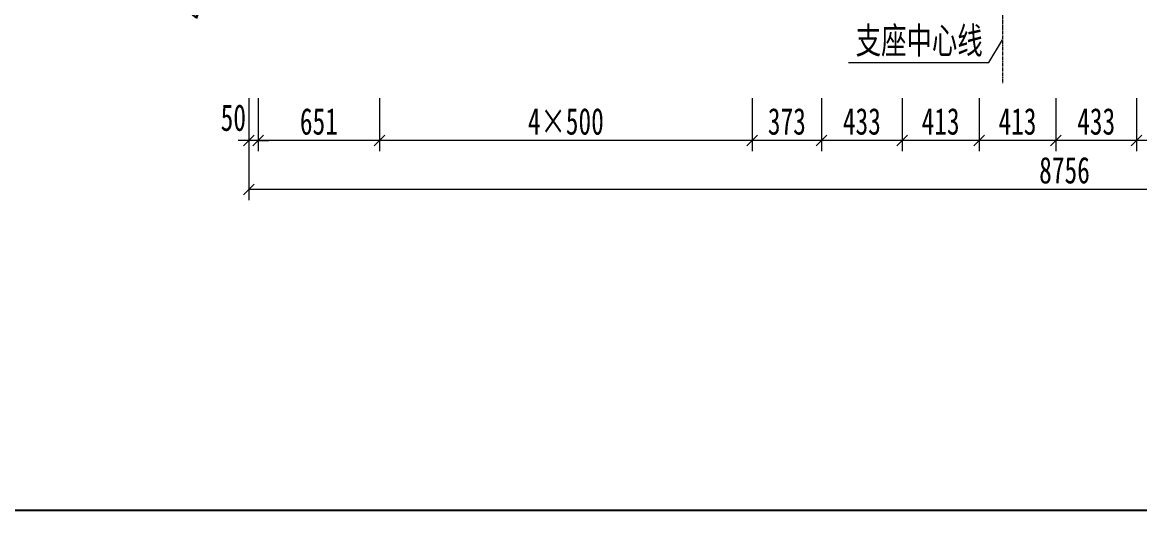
# Model space of a CAD drawing. Header units: millimetres. Extents: x -89049 to 410567, y -307459 to -100425.
# Drawn here: x 194258 to 200256, y -153251 to -150630 of the extents above; entities that cross this region are included whole.
import ezdxf
from ezdxf.enums import TextEntityAlignment as Align

# ---------------------------------------------------------------- set-up
doc = ezdxf.new("R2010")
doc.units = ezdxf.units.MM
doc.linetypes.add('CENTER2', pattern=[28.575, 19.05, -3.175, 3.175, -3.175])
doc.layers.get('Defpoints').update_dxf_attribs({"color": 8})
for name, color, linetype, lineweight in [('中心线', 2, 'CENTER2', 15), ('文字', 7, 'Continuous', 15), ('细实线', 4, 'Continuous', 15)]:
    doc.layers.add(name, color=color, linetype=linetype, lineweight=lineweight)
doc.styles.add('111', font='', dxfattribs={"width": 0.7})
doc.styles.add('BM_Dim', font='', dxfattribs={"width": 0.85})
doc.styles.get('111').set_extended_font_data('仿宋_GB2312')
doc.styles.get('BM_Dim').set_extended_font_data('仿宋_GB2312')
doc.dimstyles.new('200', dxfattribs={"dimscale": 0, "dimtxt": 2.5, "dimasz": 1, "dimexe": 1, "dimexo": 1, "dimgap": 0.6, "dimtad": 1, "dimdec": 0, "dimdsep": 46, "dimtxsty": '111', "dimblk": 'OBLIQUE', "dimcen": 0, "dimclrd": 4, "dimclre": 4, "dimclrt": 4, "dimadec": 1, "dimazin": 2, "dimtfac": 1, "dimtdec": 0, "dimtix": 1, "dimtmove": 2, "dimatfit": 3, "dimfxl": 4, "dimfxlon": 1, "dimtolj": 1, "dimlwd": -1, "dimlwe": -1, "dimarcsym": 0})

# ---------------------------------------------------------------- blocks, each defined once
blk = doc.blocks.new('_Oblique')
at = {"color": 0, "linetype": 'ByBlock', "lineweight": -2}
blk.add_line((-0.5, -0.5), (0.5, 0.5), dxfattribs=at)
blk = doc.blocks.new('*D5115')
at = {"layer": 'Defpoints', "color": 0}
for p in [(198981, -150832.3), (199393.6, -150832.3), (198981, -151264.7)]:
    blk.add_point(p, dxfattribs=at)
at = {"layer": '细实线', "color": 4}
for p, q in [((198981, -151036.1), (198981, -151321.8)), ((199393.6, -151036.1), (199393.6, -151321.8)), ((199393.6, -151264.7), (198981, -151264.7))]:
    blk.add_line(p, q, dxfattribs=at)
at = {"layer": '细实线', "color": 4, "xscale": 57.14285714285715, "yscale": 57.14285714285715, "zscale": 57.14285714285715, "rotation": 180}
blk.add_blockref('_Oblique', (198981, -151264.7), dxfattribs=at)
at = {"layer": '细实线', "color": 4, "xscale": 57.14285714285715, "yscale": 57.14285714285715, "zscale": 57.14285714285715}
blk.add_blockref('_Oblique', (199393.6, -151264.7), dxfattribs=at)
at = {"layer": '细实线', "color": 4, "insert": (199187.3, -151162.4), "char_height": 142.86, "attachment_point": 5, "style": '111'}
blk.add_mtext('\\A1;413', dxfattribs=at)
blk = doc.blocks.new('*D5075')
at = {"layer": 'Defpoints', "color": 0}
for p in [(195474.7, -150834.2), (204230.3, -150834.2), (195474.7, -151526.7)]:
    blk.add_point(p, dxfattribs=at)
at = {"layer": '细实线', "color": 4}
for p, q in [((195474.7, -151298.1), (195474.7, -151583.8)), ((204230.3, -151298.1), (204230.3, -151583.8)), ((204230.3, -151526.7), (195474.7, -151526.7))]:
    blk.add_line(p, q, dxfattribs=at)
at = {"layer": '细实线', "color": 4, "xscale": 57.14285714285715, "yscale": 57.14285714285715, "zscale": 57.14285714285715, "rotation": 180}
blk.add_blockref('_Oblique', (195474.7, -151526.7), dxfattribs=at)
at = {"layer": '细实线', "color": 4, "xscale": 57.14285714285715, "yscale": 57.14285714285715, "zscale": 57.14285714285715}
blk.add_blockref('_Oblique', (204230.3, -151526.7), dxfattribs=at)
at = {"layer": '细实线', "color": 4, "insert": (199852.5, -151424.5), "char_height": 142.86, "attachment_point": 5, "style": '111'}
blk.add_mtext('\\A1;8756', dxfattribs=at)
blk = doc.blocks.new('*D5107')
at = {"layer": 'Defpoints', "color": 0}
for p in [(200238.8, -150832.3), (200735.3, -150832.3), (200238.8, -151264.7)]:
    blk.add_point(p, dxfattribs=at)
at = {"layer": '细实线', "color": 4}
for p, q in [((200238.8, -151036.1), (200238.8, -151321.8)), ((200735.3, -151036.1), (200735.3, -151321.8)), ((200735.3, -151264.7), (200238.8, -151264.7))]:
    blk.add_line(p, q, dxfattribs=at)
at = {"layer": '细实线', "color": 4, "xscale": 57.14285714285715, "yscale": 57.14285714285715, "zscale": 57.14285714285715, "rotation": 180}
blk.add_blockref('_Oblique', (200238.8, -151264.7), dxfattribs=at)
at = {"layer": '细实线', "color": 4, "xscale": 57.14285714285715, "yscale": 57.14285714285715, "zscale": 57.14285714285715}
blk.add_blockref('_Oblique', (200735.3, -151264.7), dxfattribs=at)
at = {"layer": '细实线', "color": 4, "insert": (200487, -151162.4), "char_height": 142.86, "attachment_point": 5, "style": '111'}
blk.add_mtext('\\A1;496', dxfattribs=at)
blk = doc.blocks.new('*D5111')
at = {"layer": 'Defpoints', "color": 0}
for p in [(196175.6, -150832.3), (198175.6, -150852), (196175.6, -151264.7)]:
    blk.add_point(p, dxfattribs=at)
at = {"layer": '细实线', "color": 4}
for p, q in [((196175.6, -151036.1), (196175.6, -151321.8)), ((198175.6, -151036.1), (198175.6, -151321.8)), ((198175.6, -151264.7), (196175.6, -151264.7))]:
    blk.add_line(p, q, dxfattribs=at)
at = {"layer": '细实线', "color": 4, "xscale": 57.14285714285715, "yscale": 57.14285714285715, "zscale": 57.14285714285715, "rotation": 180}
blk.add_blockref('_Oblique', (196175.6, -151264.7), dxfattribs=at)
at = {"layer": '细实线', "color": 4, "xscale": 57.14285714285715, "yscale": 57.14285714285715, "zscale": 57.14285714285715}
blk.add_blockref('_Oblique', (198175.6, -151264.7), dxfattribs=at)
at = {"layer": '细实线', "color": 4, "insert": (197175.6, -151162.4), "char_height": 142.857, "attachment_point": 5, "style": '111'}
blk.add_mtext('\\A1;\\f仿宋_GB2312|b0|i0|c134|p49;4×500', dxfattribs=at)
blk = doc.blocks.new('*D5118')
at = {"layer": 'Defpoints', "color": 0}
for p in [(198548.4, -150832.3), (198981, -150832.3), (198548.4, -151264.7)]:
    blk.add_point(p, dxfattribs=at)
at = {"layer": '细实线', "color": 4}
for p, q in [((198548.4, -151036.1), (198548.4, -151321.8)), ((198981, -151036.1), (198981, -151321.8)), ((198981, -151264.7), (198548.4, -151264.7))]:
    blk.add_line(p, q, dxfattribs=at)
at = {"layer": '细实线', "color": 4, "xscale": 57.14285714285715, "yscale": 57.14285714285715, "zscale": 57.14285714285715, "rotation": 180}
blk.add_blockref('_Oblique', (198548.4, -151264.7), dxfattribs=at)
at = {"layer": '细实线', "color": 4, "xscale": 57.14285714285715, "yscale": 57.14285714285715, "zscale": 57.14285714285715}
blk.add_blockref('_Oblique', (198981, -151264.7), dxfattribs=at)
at = {"layer": '细实线', "color": 4, "insert": (198764.7, -151162.4), "char_height": 142.86, "attachment_point": 5, "style": '111'}
blk.add_mtext('\\A1;433', dxfattribs=at)
blk = doc.blocks.new('*D5132')
at = {"layer": 'Defpoints', "color": 0}
for p in [(198548.4, -150832.3), (198175.6, -150852), (198175.6, -151264.7)]:
    blk.add_point(p, dxfattribs=at)
at = {"layer": '细实线', "color": 4}
for p, q in [((198175.6, -151036.1), (198175.6, -151321.8)), ((198548.4, -151036.1), (198548.4, -151321.8)), ((198548.4, -151264.7), (198175.6, -151264.7))]:
    blk.add_line(p, q, dxfattribs=at)
at = {"layer": '细实线', "color": 4, "xscale": 57.14285714285715, "yscale": 57.14285714285715, "zscale": 57.14285714285715, "rotation": 180}
blk.add_blockref('_Oblique', (198175.6, -151264.7), dxfattribs=at)
at = {"layer": '细实线', "color": 4, "xscale": 57.14285714285715, "yscale": 57.14285714285715, "zscale": 57.14285714285715}
blk.add_blockref('_Oblique', (198548.4, -151264.7), dxfattribs=at)
at = {"layer": '细实线', "color": 4, "insert": (198362, -151162.4), "char_height": 142.86, "attachment_point": 5, "style": '111'}
blk.add_mtext('\\A1;373', dxfattribs=at)
blk = doc.blocks.new('*D5133')
at = {"layer": 'Defpoints', "color": 0}
for p in [(195474.7, -150832.3), (195524.7, -150832.3), (195474.7, -151264.7)]:
    blk.add_point(p, dxfattribs=at)
at = {"layer": '细实线', "color": 4}
for p, q in [((195474.7, -151036.1), (195474.7, -151321.8)), ((195524.7, -151036.1), (195524.7, -151321.8)), ((195474.7, -151264.7), (195417.5, -151264.7)), ((195524.7, -151264.7), (195474.7, -151264.7)), ((195524.7, -151264.7), (195581.8, -151264.7))]:
    blk.add_line(p, q, dxfattribs=at)
at = {"layer": '细实线', "color": 4, "xscale": 57.14285714285715, "yscale": 57.14285714285715, "zscale": 57.14285714285715}
blk.add_blockref('_Oblique', (195474.7, -151264.7), dxfattribs=at)
at = {"layer": '细实线', "color": 4, "xscale": 57.14285714285715, "yscale": 57.14285714285715, "zscale": 57.14285714285715, "rotation": 180}
blk.add_blockref('_Oblique', (195524.7, -151264.7), dxfattribs=at)
at = {"layer": '细实线', "color": 4, "insert": (195390.7, -151142.3), "char_height": 142.86, "attachment_point": 5, "style": '111'}
blk.add_mtext('\\A1;50', dxfattribs=at)
blk = doc.blocks.new('*D5138')
at = {"layer": 'Defpoints', "color": 0}
for p in [(193480.8, -148318.3), (195356.4, -150522), (195496.1, -150550), (195515.2, -150550), (202609.4, -150550)]:
    blk.add_point(p, dxfattribs=at)
at = {"layer": '细实线', "color": 4}
blk.add_line((195438.9, -150550), (195296.8, -150550), dxfattribs=at)
blk.add_arc((195515.2, -150550), 161.2, 132.35044, 180, dxfattribs=at)
at = {"layer": '细实线', "color": 4, "xscale": 57.14285714285715, "yscale": 57.14285714285715, "zscale": 57.14285714285715}
for p, rotation in [((195406.6, -150430.9), 42.35044363705454), ((195354, -150550), 270)]:
    blk.add_blockref('_Oblique', p, dxfattribs=dict(at, rotation=rotation))
at = {"layer": '细实线', "color": 4, "insert": (195216.7, -150451.6), "char_height": 142.857, "attachment_point": 5, "rotation": 71.73996, "style": '111'}
blk.add_mtext('\\A1;47.6%%d', dxfattribs=at)
blk = doc.blocks.new('*D5150')
at = {"layer": 'Defpoints', "color": 0}
for p in [(195524.7, -150832.3), (196175.6, -150840), (195524.7, -151264.7)]:
    blk.add_point(p, dxfattribs=at)
at = {"layer": '细实线', "color": 4}
for p, q in [((195524.7, -151036.1), (195524.7, -151321.8)), ((196175.6, -151036.1), (196175.6, -151321.8)), ((196175.6, -151264.7), (195524.7, -151264.7))]:
    blk.add_line(p, q, dxfattribs=at)
at = {"layer": '细实线', "color": 4, "xscale": 57.14285714285715, "yscale": 57.14285714285715, "zscale": 57.14285714285715, "rotation": 180}
blk.add_blockref('_Oblique', (195524.7, -151264.7), dxfattribs=at)
at = {"layer": '细实线', "color": 4, "xscale": 57.14285714285715, "yscale": 57.14285714285715, "zscale": 57.14285714285715}
blk.add_blockref('_Oblique', (196175.6, -151264.7), dxfattribs=at)
at = {"layer": '细实线', "color": 4, "insert": (195850.1, -151162.4), "char_height": 142.86, "attachment_point": 5, "style": '111'}
blk.add_mtext('\\A1;651', dxfattribs=at)
blk = doc.blocks.new('*D5151')
at = {"layer": 'Defpoints', "color": 0}
for p in [(199393.6, -150832.3), (199806.2, -150843.3), (199393.6, -151264.7)]:
    blk.add_point(p, dxfattribs=at)
at = {"layer": '细实线', "color": 4}
for p, q in [((199393.6, -151036.1), (199393.6, -151321.8)), ((199806.2, -151036.1), (199806.2, -151321.8)), ((199806.2, -151264.7), (199393.6, -151264.7))]:
    blk.add_line(p, q, dxfattribs=at)
at = {"layer": '细实线', "color": 4, "xscale": 57.14285714285715, "yscale": 57.14285714285715, "zscale": 57.14285714285715, "rotation": 180}
blk.add_blockref('_Oblique', (199393.6, -151264.7), dxfattribs=at)
at = {"layer": '细实线', "color": 4, "xscale": 57.14285714285715, "yscale": 57.14285714285715, "zscale": 57.14285714285715}
blk.add_blockref('_Oblique', (199806.2, -151264.7), dxfattribs=at)
at = {"layer": '细实线', "color": 4, "insert": (199599.9, -151162.4), "char_height": 142.86, "attachment_point": 5, "style": '111'}
blk.add_mtext('\\A1;413', dxfattribs=at)
blk = doc.blocks.new('*D5152')
at = {"layer": 'Defpoints', "color": 0}
for p in [(200238.8, -150832.3), (199806.2, -150843.3), (199806.2, -151264.7)]:
    blk.add_point(p, dxfattribs=at)
at = {"layer": '细实线', "color": 4}
for p, q in [((199806.2, -151036.1), (199806.2, -151321.8)), ((200238.8, -151036.1), (200238.8, -151321.8)), ((200238.8, -151264.7), (199806.2, -151264.7))]:
    blk.add_line(p, q, dxfattribs=at)
at = {"layer": '细实线', "color": 4, "xscale": 57.14285714285715, "yscale": 57.14285714285715, "zscale": 57.14285714285715, "rotation": 180}
blk.add_blockref('_Oblique', (199806.2, -151264.7), dxfattribs=at)
at = {"layer": '细实线', "color": 4, "xscale": 57.14285714285715, "yscale": 57.14285714285715, "zscale": 57.14285714285715}
blk.add_blockref('_Oblique', (200238.8, -151264.7), dxfattribs=at)
at = {"layer": '细实线', "color": 4, "insert": (200022.5, -151162.4), "char_height": 142.86, "attachment_point": 5, "style": '111'}
blk.add_mtext('\\A1;433', dxfattribs=at)

msp = doc.modelspace()

# ---------------------------------------------------------------- linework, layer by layer
at = {"layer": 'Defpoints'}
msp.add_lwpolyline([(190566.6, -138634.1), (212566.6, -138634.1), (212566.6, -153251.3), (190566.6, -153251.3)], close=True, dxfattribs=at)
at = {"layer": '中心线'}
msp.add_line((199519.1, -150359), (199519.1, -150956.4), dxfattribs=at)
at = {"layer": '细实线'}
for p, q in [((199445.5, -150844.6), (199519.1, -150723.6)), ((198693.6, -150844.6), (199445.5, -150844.6))]:
    msp.add_line(p, q, dxfattribs=at)

# ---------------------------------------------------------------- texts
at = {"layer": '文字', "style": 'BM_Dim', "width": 0.7}
msp.add_text('支座中心线', height=142.86, dxfattribs=at).set_placement((199072.5, -150841.6), align=Align.BOTTOM_CENTER)

# ---------------------------------------------------------------- dimensions: what is measured, and where the dimension line sits
at = {"layer": '细实线'}
dim = msp.add_angular_dim_2l(base=(195356.4, -150522), line1=((193480.8, -148318.3), (195515.2, -150550)), line2=((202609.4, -150550), (195496.1, -150550)), dimstyle='200', override={"dimscale": 57.142857, "dimblk": 'Oblique'}, dxfattribs=at)
dim.commit()
dim.dimension.update_dxf_attribs({"geometry": '*D5138', "text_midpoint": (195216.7, -150451.6), "dimtype": 162})
dim = msp.add_linear_dim(base=(195474.7, -151264.7), p1=(195524.7, -150832.3), p2=(195474.7, -150832.3), dimstyle='200', override={"dimscale": 57.142857, "dimblk": 'Oblique'}, dxfattribs=at)
dim.commit()
dim.dimension.update_dxf_attribs({"geometry": '*D5133', "text_midpoint": (195390.7, -151142.3), "dimtype": 160})
for base, p1, p2, override, picture, middle in [((195474.7, -151526.7), (204230.3, -150834.2), (195474.7, -150834.2), {"dimscale": 57.142857, "dimtxsty": '111', "dimblk": 'Oblique'}, '*D5075', (199852.5, -151424.5)), ((195524.7, -151264.7), (196175.6, -150840), (195524.7, -150832.3), {"dimscale": 57.142857, "dimtxsty": '111', "dimblk": 'Oblique'}, '*D5150', (195850.1, -151162.4)), ((198175.6, -151264.7), (198548.4, -150832.3), (198175.6, -150852), {"dimscale": 57.142857, "dimtxsty": '111', "dimblk": 'Oblique'}, '*D5132', (198362, -151162.4)), ((198548.4, -151264.7), (198981, -150832.3), (198548.4, -150832.3), {"dimscale": 57.142857, "dimblk": 'Oblique'}, '*D5118', (198764.7, -151162.4)), ((198981, -151264.7), (199393.6, -150832.3), (198981, -150832.3), {"dimscale": 57.142857, "dimtxsty": '111', "dimblk": 'Oblique'}, '*D5115', (199187.3, -151162.4)), ((199393.6, -151264.7), (199806.2, -150843.3), (199393.6, -150832.3), {"dimscale": 57.142857, "dimtxsty": '111', "dimblk": 'Oblique'}, '*D5151', (199599.9, -151162.4)), ((199806.2, -151264.7), (200238.8, -150832.3), (199806.2, -150843.3), {"dimscale": 57.142857, "dimtxsty": '111', "dimblk": 'Oblique'}, '*D5152', (200022.5, -151162.4)), ((200238.8476, -151264.6614), (200735.2504, -150832.3222), (200238.8476, -150832.3222), {"dimscale": 57.142857, "dimblk": 'Oblique'}, '*D5107', (200487.049, -151162.422))]:
    dim = msp.add_linear_dim(base=base, p1=p1, p2=p2, dimstyle='200', override=override, dxfattribs=at)
    dim.commit()
    dim.dimension.update_dxf_attribs({"geometry": picture, "text_midpoint": middle})
dim = msp.add_linear_dim(base=(196175.6, -151264.7), p1=(198175.6, -150852), p2=(196175.6, -150832.3), text='\\f仿宋_GB2312|b0|i0|c134|p49;4×500', dimstyle='200', override={"dimscale": 57.142857, "dimtxsty": '111', "dimblk": 'Oblique'}, dxfattribs=at)
dim.commit()
dim.dimension.update_dxf_attribs({"geometry": '*D5111', "text_midpoint": (197175.6, -151162.4)})

doc.saveas('drawing.dxf')
